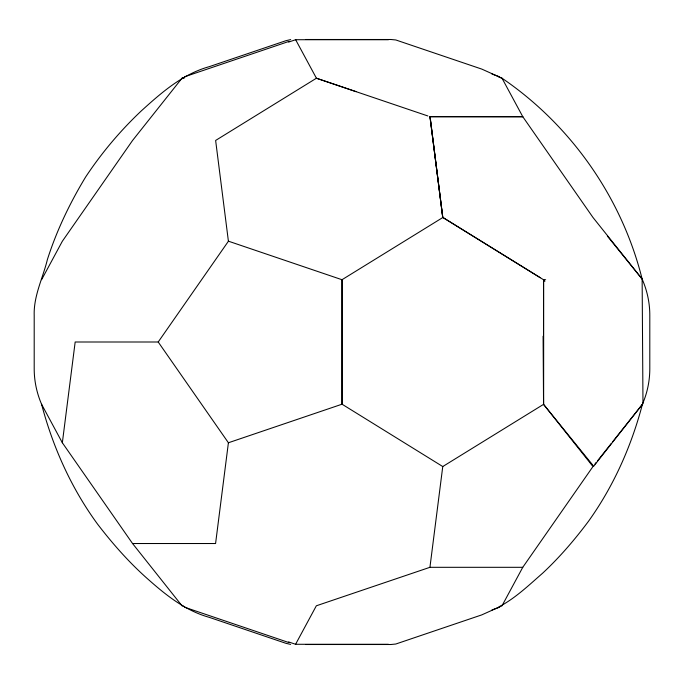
<?xml version="1.0" encoding="UTF-8"?>
<svg xmlns="http://www.w3.org/2000/svg" width="684" height="684" viewBox="0 0 684 684"><rect width="100%" height="100%" fill="white"/><g stroke="black" fill="none" stroke-linecap="round" stroke-linejoin="round"><path stroke-width="1.03" d="M342.12 279.653L342.043 404.201L442.762 466.548L543.558 404.347L543.635 279.799L442.762 217.452L429.954 116.682L522.815 116.759L592.968 217.452L642.139 279.063L642.977 403.611L593.686 466.249L543.558 404.347L543.096 336.22M62.347 442.762L75.172 342L158.209 342L228.405 442.762L215.58 543.524L132.551 543.524L62.347 442.762L41.587 404.27C36.731 393.001 34.149 380.749 34.2 368.462L34.2 315.529C33.516 295.916 42.861 278.174 47.384 259.561C56.635 230.585 69.905 202.986 85.637 176.994C101.591 152.925 120.333 130.687 141.332 110.876C161.407 92.665 182.568 74.069 209.27 66.664L285.938 40.698L290.683 39.595M288.545 641.9L295.582 644.285L316.341 605.793L429.937 567.31L442.762 466.548M522.815 116.759L502.005 78.198L498.978 77.164M642.806 403.278C647.457 392.3 649.834 380.389 649.8 368.462L649.8 315.529C649.851 303.251 647.269 290.999 642.413 279.722M41.587 279.722L62.347 241.238L132.551 140.477L181.995 78.198L184.005 77.523M545.652 279.73L543.532 279.739L543.558 404.347L592.968 466.548L522.764 567.31L502.005 605.793L481.767 614.89L395.779 644.029L390.923 644.508L305.543 644.508M158.209 342L228.405 241.238L215.631 140.451L316.427 78.224L356.125 91.665M594.943 464.06L596.268 462.393M597.585 460.734L611.428 443.3M612.744 441.642L642.413 404.27C631.503 445.925 613.659 486.076 588.591 521.157C574.748 539.702 559.623 557.34 542.686 573.141C528.894 585.171 515.223 598.338 498.995 606.819M228.405 241.178L342 279.722L442.916 217.452L540.266 277.713M184.423 76.83L288.973 41.408M499.576 607.17L491.958 609.974M288.605 42.1L295.642 39.715L388.478 39.723M228.405 442.762L342.043 404.201L342 279.722M305.603 39.492L390.983 39.501L395.839 39.971L481.827 69.11L501.988 78.19C571.114 125.257 621.953 197.864 642.139 279.063L607.383 236.142M181.995 78.198L184.124 78.198M430.099 116.69L442.762 217.452L429.997 116.69L522.764 116.699M429.937 567.31L522.764 567.31M295.582 644.285L388.418 644.285M290.623 644.405L285.886 643.302L209.27 617.344C186.005 610.889 166.853 595.858 149.069 580.135C129.926 563.411 113.04 544.284 97.581 524.149C71.375 488.359 52.856 447.097 41.587 404.27M288.973 642.592L184.423 607.17M491.958 74.026L499.576 76.83M427.851 115.964L316.427 78.224L295.642 39.715M184.005 606.477L181.995 605.793L132.551 543.524M543.635 279.799L544.857 281.406M641.139 277.217L642.139 279.063"/></g></svg>
